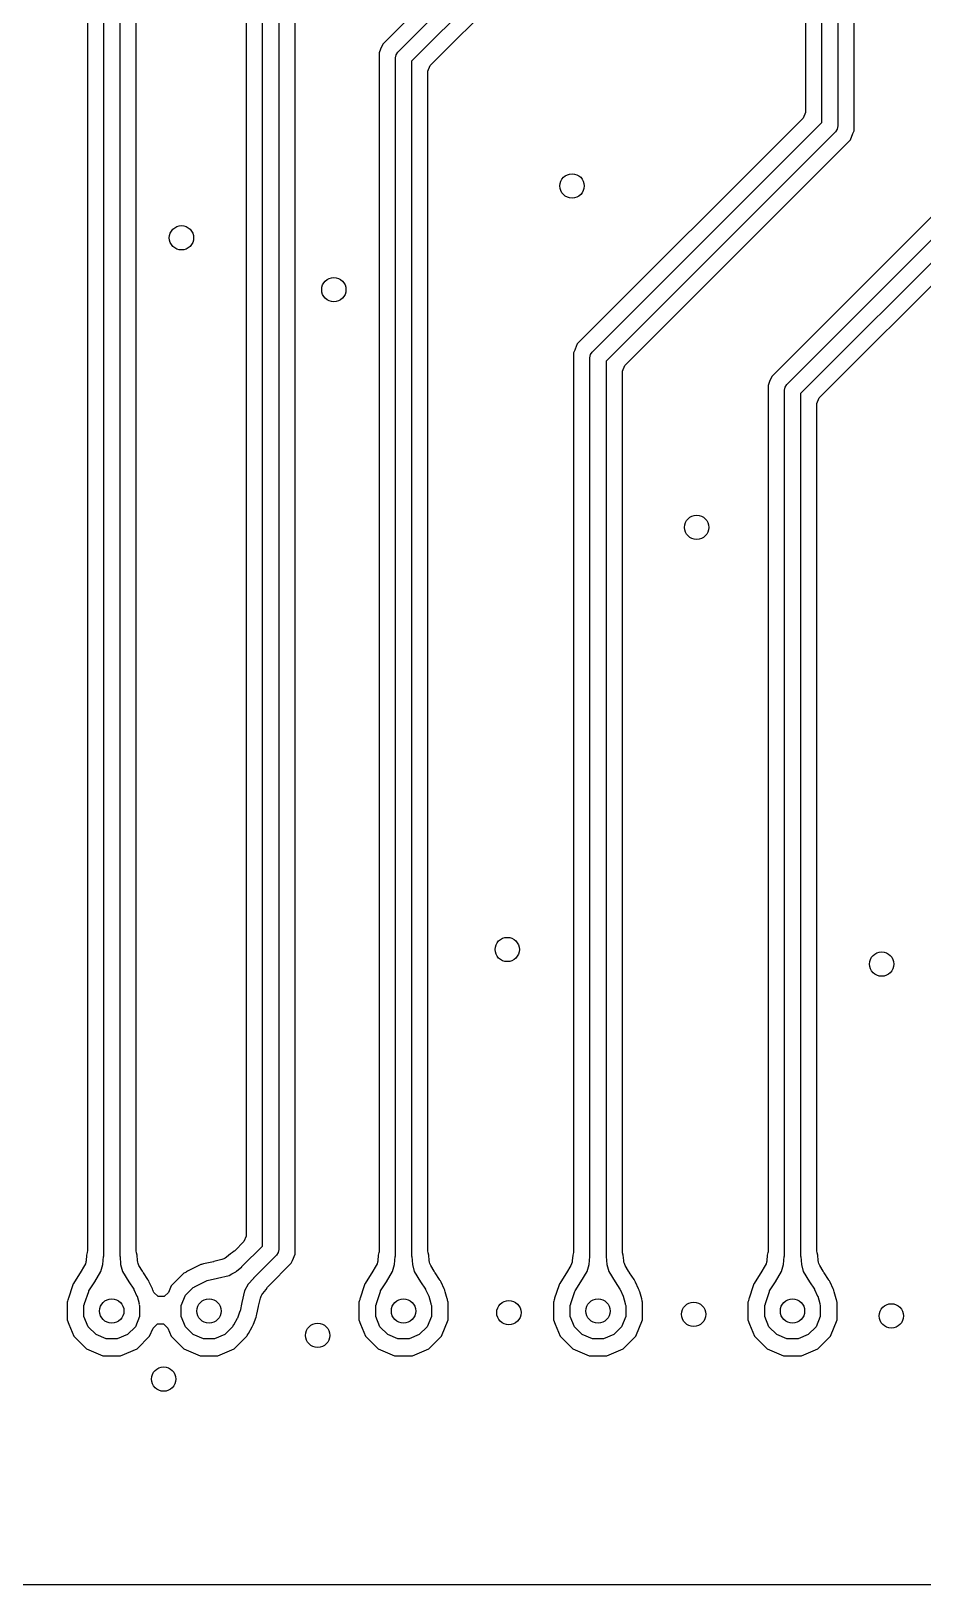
# Model space of a CAD drawing. Extents: x 114.9 to 199.6, y -137.1 to -76.7.
# Drawn here: x 184.25 to 189.75, y -137.15 to -127.56 of the extents above; entities that cross this region are included whole.
import ezdxf

# ---------------------------------------------------------------- set-up
doc = ezdxf.new("R2010")
doc.units = 0
doc.layers.add('BLACK', color=7, linetype='CONTINUOUS')

msp = doc.modelspace()

# ---------------------------------------------------------------- linework, layer by layer
at = {"layer": 'BLACK', "linetype": 'CONTINUOUS'}
for p, q in [((189.0295, -114.440062), (189.0295, -128.067363)), ((189.13, -128.129289), (189.13, -114.47)), ((189.23, -114.49071), (189.23, -128.15)), ((189.3305, -128.179936), (189.3305, -114.552635)), ((188.125148, -125.942011), (186.422413, -127.644746)), ((186.514645, -127.694645), (188.24, -125.969289)), ((188.325356, -126.025355), (186.6, -127.75071)), ((186.714852, -127.777987), (188.417586, -126.075253)), ((184.5995, -126.670062), (184.5995, -135.089555)), ((184.7, -135.122497), (184.7, -126.7)), ((184.8, -126.72071), (184.8, -135.12235)), ((184.9005, -135.088525), (184.9005, -126.782635)), ((191.635148, -126.882011), (188.822413, -129.694746)), ((185.5795, -126.970065), (185.5795, -134.997364)), ((188.914645, -129.744645), (191.75, -126.909289)), ((191.835356, -126.965355), (189, -129.80071)), ((185.68, -135.05929), (185.68, -127)), ((185.78, -127.02071), (185.78, -135.08)), ((185.8805, -135.109936), (185.8805, -127.082635)), ((189.114852, -129.827987), (191.927586, -127.015253)), ((186.422413, -127.644746), (186.40899, -127.677149)), ((186.40899, -127.677151), (186.3995, -127.700064)), ((186.3995, -127.700064), (186.3995, -127.700065)), ((186.3995, -127.700065), (186.3995, -135.089555)), ((186.40899, -127.677149), (186.40899, -127.677151)), ((186.5, -127.73), (186.503806, -127.710866)), ((186.5, -135.122497), (186.5, -127.73)), ((186.503806, -127.710866), (186.514645, -127.694645)), ((186.6, -127.75071), (186.6, -135.12235)), ((186.7005, -127.812635), (186.714852, -127.777987)), ((186.7005, -135.088525), (186.7005, -127.812635)), ((189.015148, -128.102011), (187.622413, -129.494746)), ((187.714645, -129.544645), (189.13, -128.129289)), ((189.0295, -128.067363), (189.015148, -128.102011)), ((189.215355, -128.185356), (187.8, -129.60071)), ((187.914852, -129.627987), (189.307585, -128.235254)), ((189.226194, -128.169135), (189.215355, -128.185356)), ((189.23, -128.15), (189.226194, -128.169134)), ((189.226194, -128.169134), (189.226194, -128.169135)), ((189.307585, -128.235254), (189.307587, -128.235252)), ((189.307587, -128.235252), (189.323188, -128.197587)), ((189.323188, -128.197587), (189.3305, -128.179936)), ((187.606719, -129.532635), (187.5995, -129.550065)), ((187.5995, -129.550065), (187.5995, -135.089555)), ((187.60899, -129.527151), (187.606719, -129.532635)), ((187.622413, -129.494746), (187.60899, -129.527149)), ((187.60899, -129.527149), (187.60899, -129.527151)), ((187.7, -129.58), (187.703806, -129.560866)), ((187.7, -135.122497), (187.7, -129.58)), ((187.703806, -129.560866), (187.714645, -129.544645)), ((187.8, -129.60071), (187.8, -135.12235)), ((187.9005, -129.662635), (187.914852, -129.627987)), ((187.9005, -135.088525), (187.9005, -129.662635)), ((188.80899, -129.727151), (188.7995, -129.750064)), ((188.7995, -129.750064), (188.7995, -129.750065)), ((188.7995, -129.750065), (188.7995, -135.089555)), ((188.822413, -129.694746), (188.80899, -129.727149)), ((188.80899, -129.727149), (188.80899, -129.727151)), ((188.9, -129.78), (188.903806, -129.760866)), ((188.903806, -129.760866), (188.914645, -129.744645)), ((188.9, -135.122497), (188.9, -129.78)), ((189, -129.80071), (189, -135.12235)), ((189.1005, -129.862635), (189.114852, -129.827987)), ((189.1005, -135.088525), (189.1005, -129.862635)), ((185.565148, -135.032011), (185.508635, -135.088525)), ((185.5795, -134.997364), (185.565148, -135.032011)), ((184.593978, -135.115941), (184.591258, -135.150765)), ((184.598548, -135.099699), (184.593978, -135.115941)), ((184.599008, -135.09648), (184.598548, -135.099699)), ((184.5995, -135.089555), (184.599008, -135.09648)), ((184.695372, -135.172647), (184.699158, -135.124152)), ((184.699158, -135.124152), (184.7, -135.122497)), ((184.8, -135.12235), (184.800833, -135.124161)), ((184.800833, -135.124161), (184.804539, -135.172142)), ((184.902074, -135.100844), (184.9005, -135.088525)), ((184.90602, -135.116036), (184.902074, -135.100844)), ((184.908564, -135.148982), (184.90602, -135.116036)), ((185.429162, -135.143094), (185.379466, -135.155421)), ((185.441306, -135.138288), (185.429162, -135.143094)), ((185.44969, -135.133593), (185.441306, -135.138288)), ((185.457594, -135.128081), (185.44969, -135.133593)), ((185.48296, -135.106389), (185.457594, -135.128081)), ((185.482961, -135.106388), (185.48296, -135.106389)), ((185.494852, -135.099719), (185.482961, -135.106388)), ((185.505528, -135.091632), (185.494852, -135.099719)), ((185.508635, -135.088525), (185.505528, -135.091632)), ((185.553299, -135.18599), (185.68, -135.05929)), ((185.765355, -135.115355), (185.624109, -135.2566)), ((185.776194, -135.099134), (185.765355, -135.115355)), ((185.78, -135.08), (185.776194, -135.099134)), ((185.864297, -135.149049), (185.8805, -135.109936)), ((186.393978, -135.115941), (186.391258, -135.150765)), ((186.398548, -135.099699), (186.393978, -135.115941)), ((186.399008, -135.09648), (186.398548, -135.099699)), ((186.3995, -135.089555), (186.399008, -135.09648)), ((186.495372, -135.172647), (186.499158, -135.124152)), ((186.499158, -135.124152), (186.5, -135.122497)), ((186.6, -135.12235), (186.600833, -135.124161)), ((186.600833, -135.124161), (186.604539, -135.172142)), ((186.702074, -135.100844), (186.7005, -135.088525)), ((186.70602, -135.116036), (186.702074, -135.100844)), ((186.708564, -135.148982), (186.70602, -135.116036)), ((187.593978, -135.115941), (187.591258, -135.150765)), ((187.598548, -135.099699), (187.593978, -135.115941)), ((187.599008, -135.09648), (187.598548, -135.099699)), ((187.5995, -135.089555), (187.599008, -135.09648)), ((187.695372, -135.172647), (187.699158, -135.124152)), ((187.699158, -135.124152), (187.7, -135.122497)), ((187.8, -135.12235), (187.800833, -135.124161)), ((187.800833, -135.124161), (187.804539, -135.172142)), ((187.902074, -135.100844), (187.9005, -135.088525)), ((187.90602, -135.116036), (187.902074, -135.100844)), ((187.908564, -135.148982), (187.90602, -135.116036)), ((188.793978, -135.115941), (188.791258, -135.150765)), ((188.798548, -135.099699), (188.793978, -135.115941)), ((188.799008, -135.09648), (188.798548, -135.099699)), ((188.7995, -135.089555), (188.799008, -135.09648)), ((188.895372, -135.172647), (188.899158, -135.124152)), ((188.899158, -135.124152), (188.9, -135.122497)), ((189, -135.12235), (189.000833, -135.124161)), ((189.000833, -135.124161), (189.004539, -135.172142)), ((189.102074, -135.100844), (189.1005, -135.088525)), ((189.10602, -135.116036), (189.102074, -135.100844)), ((189.108564, -135.148982), (189.10602, -135.116036)), ((184.554728, -135.22498), (184.519932, -135.279181)), ((184.555463, -135.223797), (184.554728, -135.22498)), ((184.58189, -135.179936), (184.555463, -135.223797)), ((184.58708, -135.167949), (184.58189, -135.179936)), ((184.589688, -135.158702), (184.58708, -135.167949)), ((184.590733, -135.152836), (184.589688, -135.158702)), ((184.591036, -135.152326), (184.590733, -135.152836)), ((184.591258, -135.150765), (184.591036, -135.152326)), ((184.644715, -135.280097), (184.682979, -135.216588)), ((184.682979, -135.216588), (184.695372, -135.172647)), ((184.804539, -135.172142), (184.816712, -135.215825)), ((184.816712, -135.215825), (184.855284, -135.280096)), ((184.910215, -135.158349), (184.908564, -135.148982)), ((184.912734, -135.167388), (184.910215, -135.158349)), ((184.917916, -135.179439), (184.912734, -135.167388)), ((184.938776, -135.214196), (184.917916, -135.179439)), ((184.9438, -135.222567), (184.938776, -135.214196)), ((184.945084, -135.224593), (184.9438, -135.222567)), ((184.972801, -135.266035), (184.945084, -135.224593)), ((185.193942, -135.226442), (185.116444, -135.303939)), ((185.193945, -135.22644), (185.193942, -135.226442)), ((185.200158, -135.223866), (185.193945, -135.22644)), ((185.208217, -135.219309), (185.200158, -135.223866)), ((185.208223, -135.219318), (185.208217, -135.219309)), ((185.209208, -135.218748), (185.208223, -135.219318)), ((185.210519, -135.218008), (185.209208, -135.218748)), ((185.210616, -135.217935), (185.210519, -135.218008)), ((185.211831, -135.217234), (185.210616, -135.217935)), ((185.217483, -135.214196), (185.211831, -135.217234)), ((185.287793, -135.17911), (185.217483, -135.214196)), ((185.287821, -135.179097), (185.287793, -135.17911)), ((185.29988, -135.173987), (185.287821, -135.179097)), ((185.299894, -135.173981), (185.29988, -135.173987)), ((185.302576, -135.173037), (185.299894, -135.173981)), ((185.302585, -135.173034), (185.302576, -135.173037)), ((185.315172, -135.16946), (185.302585, -135.173034)), ((185.378109, -135.155737), (185.315172, -135.16946)), ((185.379466, -135.155421), (185.378109, -135.155737)), ((185.474727, -135.24049), (185.4915, -135.231096)), ((185.4915, -135.231096), (185.51456, -135.218184)), ((185.51456, -135.218184), (185.520062, -135.213478)), ((185.520062, -135.213478), (185.55153, -135.186567)), ((185.55153, -135.186567), (185.553299, -135.18599)), ((185.719083, -135.303754), (185.857587, -135.165252)), ((185.857587, -135.165252), (185.864297, -135.149049)), ((186.354728, -135.22498), (186.319932, -135.279181)), ((186.355463, -135.223797), (186.354728, -135.22498)), ((186.38189, -135.179936), (186.355463, -135.223797)), ((186.38708, -135.167949), (186.38189, -135.179936)), ((186.389688, -135.158702), (186.38708, -135.167949)), ((186.390733, -135.152836), (186.389688, -135.158702)), ((186.391036, -135.152326), (186.390733, -135.152836)), ((186.391258, -135.150765), (186.391036, -135.152326)), ((186.444715, -135.280097), (186.482979, -135.216588)), ((186.482979, -135.216588), (186.495372, -135.172647)), ((186.604539, -135.172142), (186.616712, -135.215825)), ((186.616712, -135.215825), (186.655284, -135.280096)), ((186.710215, -135.158349), (186.708564, -135.148982)), ((186.712734, -135.167388), (186.710215, -135.158349)), ((186.717916, -135.179439), (186.712734, -135.167388)), ((186.738776, -135.214196), (186.717916, -135.179439)), ((186.7438, -135.222567), (186.738776, -135.214196)), ((186.745084, -135.224593), (186.7438, -135.222567)), ((186.772801, -135.266035), (186.745084, -135.224593)), ((187.554728, -135.22498), (187.519932, -135.279181)), ((187.555463, -135.223797), (187.554728, -135.22498)), ((187.58189, -135.179936), (187.555463, -135.223797)), ((187.58708, -135.167949), (187.58189, -135.179936)), ((187.589688, -135.158702), (187.58708, -135.167949)), ((187.590733, -135.152836), (187.589688, -135.158702)), ((187.591036, -135.152326), (187.590733, -135.152836)), ((187.591258, -135.150765), (187.591036, -135.152326)), ((187.644715, -135.280097), (187.682979, -135.216588)), ((187.682979, -135.216588), (187.695372, -135.172647)), ((187.804539, -135.172142), (187.816712, -135.215825)), ((187.816712, -135.215825), (187.855284, -135.280096)), ((187.910215, -135.158349), (187.908564, -135.148982)), ((187.912734, -135.167388), (187.910215, -135.158349)), ((187.917916, -135.179439), (187.912734, -135.167388)), ((187.938776, -135.214196), (187.917916, -135.179439)), ((187.9438, -135.222567), (187.938776, -135.214196)), ((187.945084, -135.224593), (187.9438, -135.222567)), ((187.972801, -135.266035), (187.945084, -135.224593)), ((188.754728, -135.22498), (188.719932, -135.279181)), ((188.755463, -135.223797), (188.754728, -135.22498)), ((188.78189, -135.179936), (188.755463, -135.223797)), ((188.78708, -135.167949), (188.78189, -135.179936)), ((188.789688, -135.158702), (188.78708, -135.167949)), ((188.790733, -135.152836), (188.789688, -135.158702)), ((188.791036, -135.152326), (188.790733, -135.152836)), ((188.791258, -135.150765), (188.791036, -135.152326)), ((188.844715, -135.280097), (188.882979, -135.216588)), ((188.882979, -135.216588), (188.895372, -135.172647)), ((189.004539, -135.172142), (189.016712, -135.215825)), ((189.016712, -135.215825), (189.055284, -135.280096)), ((189.110215, -135.158349), (189.108564, -135.148982)), ((189.112734, -135.167388), (189.110215, -135.158349)), ((189.117916, -135.179439), (189.112734, -135.167388)), ((189.138776, -135.214196), (189.117916, -135.179439)), ((189.1438, -135.222567), (189.138776, -135.214196)), ((189.145084, -135.224593), (189.1438, -135.222567)), ((189.172801, -135.266035), (189.145084, -135.224593)), ((184.507393, -135.305368), (184.482486, -135.379896)), ((184.507406, -135.305334), (184.507393, -135.305368)), ((184.512314, -135.29321), (184.507406, -135.305334)), ((184.513562, -135.290602), (184.512314, -135.29321)), ((184.519916, -135.279208), (184.513562, -135.290602)), ((184.519932, -135.279181), (184.519916, -135.279208)), ((184.608707, -135.336185), (184.644715, -135.280097)), ((184.855284, -135.280096), (184.855305, -135.280127)), ((184.855305, -135.280127), (184.885111, -135.324693)), ((184.885111, -135.324693), (184.885986, -135.326245)), ((184.885986, -135.326245), (184.90522, -135.367418)), ((184.972805, -135.266042), (184.972801, -135.266035)), ((184.977012, -135.272881), (184.972805, -135.266042)), ((184.977887, -135.274433), (184.977012, -135.272881)), ((184.981571, -135.281593), (184.977887, -135.274433)), ((185.000805, -135.322766), (184.981571, -135.281593)), ((185.004176, -135.33084), (185.000805, -135.322766)), ((185.004848, -135.332658), (185.004176, -135.33084)), ((185.007536, -135.340974), (185.004848, -135.332658)), ((185.116444, -135.303939), (185.099495, -135.344857)), ((185.204493, -135.362775), (185.252775, -135.314493)), ((185.252775, -135.314493), (185.262611, -135.310418)), ((185.262611, -135.310418), (185.263367, -135.309302)), ((185.263367, -135.309302), (185.264583, -135.3086)), ((185.264583, -135.3086), (185.334928, -135.273496)), ((185.334928, -135.273496), (185.337645, -135.272539)), ((185.337645, -135.272539), (185.402763, -135.258341)), ((185.402763, -135.258341), (185.474727, -135.24049)), ((185.569829, -135.334516), (185.55166, -135.407227)), ((185.56983, -135.334513), (185.569829, -135.334516)), ((185.592111, -135.295019), (185.56983, -135.334513)), ((185.592113, -135.295017), (185.592111, -135.295019)), ((185.623418, -135.25847), (185.592113, -135.295017)), ((185.624109, -135.2566), (185.623418, -135.25847)), ((185.682045, -135.352197), (185.703542, -135.327102)), ((185.703542, -135.327102), (185.711489, -135.313574)), ((185.711489, -135.313574), (185.719083, -135.303754)), ((186.307393, -135.305368), (186.282486, -135.379896)), ((186.307406, -135.305334), (186.307393, -135.305368)), ((186.312314, -135.29321), (186.307406, -135.305334)), ((186.313562, -135.290602), (186.312314, -135.29321)), ((186.319916, -135.279208), (186.313562, -135.290602)), ((186.319932, -135.279181), (186.319916, -135.279208)), ((186.408707, -135.336185), (186.444715, -135.280097)), ((186.655284, -135.280096), (186.655305, -135.280127)), ((186.655305, -135.280127), (186.685111, -135.324693)), ((186.685111, -135.324693), (186.685986, -135.326245)), ((186.685986, -135.326245), (186.70522, -135.367418)), ((186.772805, -135.266042), (186.772801, -135.266035)), ((186.777012, -135.272881), (186.772805, -135.266042)), ((186.777887, -135.274433), (186.777012, -135.272881)), ((186.781571, -135.281593), (186.777887, -135.274433)), ((186.800805, -135.322766), (186.781571, -135.281593)), ((186.804176, -135.33084), (186.800805, -135.322766)), ((186.804848, -135.332658), (186.804176, -135.33084)), ((186.807536, -135.340974), (186.804848, -135.332658)), ((187.507393, -135.305368), (187.482486, -135.379896)), ((187.507406, -135.305334), (187.507393, -135.305368)), ((187.512314, -135.29321), (187.507406, -135.305334)), ((187.513562, -135.290602), (187.512314, -135.29321)), ((187.519916, -135.279208), (187.513562, -135.290602)), ((187.519932, -135.279181), (187.519916, -135.279208)), ((187.608707, -135.336185), (187.644715, -135.280097)), ((187.855284, -135.280096), (187.855305, -135.280127)), ((187.855305, -135.280127), (187.885111, -135.324693)), ((187.885111, -135.324693), (187.885986, -135.326245)), ((187.885986, -135.326245), (187.90522, -135.367418)), ((187.972805, -135.266042), (187.972801, -135.266035)), ((187.977012, -135.272881), (187.972805, -135.266042)), ((187.977887, -135.274433), (187.977012, -135.272881)), ((187.981571, -135.281593), (187.977887, -135.274433)), ((188.000805, -135.322766), (187.981571, -135.281593)), ((188.004176, -135.33084), (188.000805, -135.322766)), ((188.004848, -135.332658), (188.004176, -135.33084)), ((188.007536, -135.340974), (188.004848, -135.332658)), ((188.707393, -135.305368), (188.682486, -135.379896)), ((188.707406, -135.305334), (188.707393, -135.305368)), ((188.712314, -135.29321), (188.707406, -135.305334)), ((188.713562, -135.290602), (188.712314, -135.29321)), ((188.719916, -135.279208), (188.713562, -135.290602)), ((188.719932, -135.279181), (188.719916, -135.279208)), ((188.808707, -135.336185), (188.844715, -135.280097)), ((189.055284, -135.280096), (189.055305, -135.280127)), ((189.055305, -135.280127), (189.085111, -135.324693)), ((189.085111, -135.324693), (189.085986, -135.326245)), ((189.085986, -135.326245), (189.10522, -135.367418)), ((189.172805, -135.266042), (189.172801, -135.266035)), ((189.177012, -135.272881), (189.172805, -135.266042)), ((189.177887, -135.274433), (189.177012, -135.272881)), ((189.181571, -135.281593), (189.177887, -135.274433)), ((189.200805, -135.322766), (189.181571, -135.281593)), ((189.204176, -135.33084), (189.200805, -135.322766)), ((189.204848, -135.332658), (189.204176, -135.33084)), ((189.207536, -135.340974), (189.204848, -135.332658)), ((184.477067, -135.399002), (184.4745, -135.4052)), ((184.4745, -135.4052), (184.4745, -135.514801)), ((184.479537, -135.390098), (184.477067, -135.399002)), ((184.479552, -135.390102), (184.479537, -135.390098)), ((184.479983, -135.388493), (184.479552, -135.390102)), ((184.480255, -135.387511), (184.479983, -135.388493)), ((184.480267, -135.387428), (184.480255, -135.387511)), ((184.48036, -135.387077), (184.480267, -135.387428)), ((184.480629, -135.386076), (184.48036, -135.387077)), ((184.480797, -135.385516), (184.480629, -135.386076)), ((184.482486, -135.379896), (184.480797, -135.385516)), ((184.578363, -135.425859), (184.582437, -135.416021)), ((184.578363, -135.494141), (184.578363, -135.425859)), ((184.582182, -135.414698), (184.582543, -135.413349)), ((184.582437, -135.416021), (184.582182, -135.414698)), ((184.582543, -135.413349), (184.607463, -135.338782)), ((184.607463, -135.338782), (184.608707, -135.336185)), ((184.90522, -135.367418), (184.905892, -135.369236)), ((184.905892, -135.369236), (184.918277, -135.413778)), ((184.918277, -135.413778), (184.917902, -135.416843)), ((184.917902, -135.416843), (184.921637, -135.425859)), ((184.921637, -135.425859), (184.921637, -135.494141)), ((185.007542, -135.340996), (185.007536, -135.340974)), ((185.007598, -135.341169), (185.007542, -135.340996)), ((185.008954, -135.344854), (185.007598, -135.341169)), ((185.035472, -135.371374), (185.008954, -135.344854)), ((185.072975, -135.371375), (185.035472, -135.371374)), ((185.099495, -135.344857), (185.072975, -135.371375)), ((185.178363, -135.425859), (185.204493, -135.362775)), ((185.178363, -135.494141), (185.178363, -135.425859)), ((185.55166, -135.407227), (185.541214, -135.459864)), ((185.65441, -135.431444), (185.654922, -135.429159)), ((185.654922, -135.429159), (185.660909, -135.4052)), ((185.660909, -135.4052), (185.66712, -135.380345)), ((185.66712, -135.380345), (185.671974, -135.368168)), ((185.671974, -135.368168), (185.676591, -135.359983)), ((185.676591, -135.359983), (185.682045, -135.352197)), ((186.277067, -135.399002), (186.2745, -135.4052)), ((186.2745, -135.4052), (186.2745, -135.514801)), ((186.279537, -135.390098), (186.277067, -135.399002)), ((186.279552, -135.390102), (186.279537, -135.390098)), ((186.279983, -135.388493), (186.279552, -135.390102)), ((186.280255, -135.387511), (186.279983, -135.388493)), ((186.280267, -135.387428), (186.280255, -135.387511)), ((186.28036, -135.387077), (186.280267, -135.387428)), ((186.280629, -135.386076), (186.28036, -135.387077)), ((186.280797, -135.385516), (186.280629, -135.386076)), ((186.282486, -135.379896), (186.280797, -135.385516)), ((186.378363, -135.425859), (186.382437, -135.416021)), ((186.378363, -135.494141), (186.378363, -135.425859)), ((186.382182, -135.414698), (186.382543, -135.413349)), ((186.382437, -135.416021), (186.382182, -135.414698)), ((186.382543, -135.413349), (186.407463, -135.338782)), ((186.407463, -135.338782), (186.408707, -135.336185)), ((186.70522, -135.367418), (186.705892, -135.369236)), ((186.705892, -135.369236), (186.718277, -135.413778)), ((186.718277, -135.413778), (186.717902, -135.416843)), ((186.717902, -135.416843), (186.721637, -135.425859)), ((186.721637, -135.425859), (186.721637, -135.494141)), ((186.819921, -135.385516), (186.807536, -135.340974)), ((186.819921, -135.385519), (186.819921, -135.385516)), ((186.820336, -135.387889), (186.819921, -135.385519)), ((186.820519, -135.387856), (186.820336, -135.387889)), ((186.822059, -135.394326), (186.820519, -135.387856)), ((186.821905, -135.395931), (186.822059, -135.394326)), ((186.822593, -135.398182), (186.821905, -135.395931)), ((186.8255, -135.4052), (186.822593, -135.398182)), ((186.8255, -135.5148), (186.8255, -135.4052)), ((187.477067, -135.399002), (187.4745, -135.4052)), ((187.4745, -135.4052), (187.4745, -135.514801)), ((187.479537, -135.390098), (187.477067, -135.399002)), ((187.479552, -135.390102), (187.479537, -135.390098)), ((187.479983, -135.388493), (187.479552, -135.390102)), ((187.480255, -135.387511), (187.479983, -135.388493)), ((187.480267, -135.387428), (187.480255, -135.387511)), ((187.48036, -135.387077), (187.480267, -135.387428)), ((187.480629, -135.386076), (187.48036, -135.387077)), ((187.480797, -135.385516), (187.480629, -135.386076)), ((187.482486, -135.379896), (187.480797, -135.385516)), ((187.578363, -135.425859), (187.582437, -135.416021)), ((187.578363, -135.494141), (187.578363, -135.425859)), ((187.582182, -135.414698), (187.582543, -135.413349)), ((187.582437, -135.416021), (187.582182, -135.414698)), ((187.582543, -135.413349), (187.607463, -135.338782)), ((187.607463, -135.338782), (187.608707, -135.336185)), ((187.90522, -135.367418), (187.905892, -135.369236)), ((187.905892, -135.369236), (187.918277, -135.413778)), ((187.918277, -135.413778), (187.917902, -135.416843)), ((187.917902, -135.416843), (187.921637, -135.425859)), ((187.921637, -135.425859), (187.921637, -135.494141)), ((188.019921, -135.385516), (188.007536, -135.340974)), ((188.019921, -135.385519), (188.019921, -135.385516)), ((188.020336, -135.387889), (188.019921, -135.385519)), ((188.020519, -135.387856), (188.020336, -135.387889)), ((188.022059, -135.394326), (188.020519, -135.387856)), ((188.021905, -135.395931), (188.022059, -135.394326)), ((188.022593, -135.398182), (188.021905, -135.395931)), ((188.0255, -135.4052), (188.022593, -135.398182)), ((188.0255, -135.5148), (188.0255, -135.4052)), ((188.677903, -135.396981), (188.6745, -135.4052)), ((188.6745, -135.4052), (188.6745, -135.407861)), ((188.6745, -135.407861), (188.6745, -135.514801)), ((188.67856, -135.394885), (188.677903, -135.396981)), ((188.680255, -135.387511), (188.67856, -135.394885)), ((188.680267, -135.387428), (188.680255, -135.387511)), ((188.68036, -135.387077), (188.680267, -135.387428)), ((188.680629, -135.386076), (188.68036, -135.387077)), ((188.680797, -135.385516), (188.680629, -135.386076)), ((188.682486, -135.379896), (188.680797, -135.385516)), ((188.778363, -135.425859), (188.782437, -135.416021)), ((188.778363, -135.494141), (188.778363, -135.425859)), ((188.782182, -135.414698), (188.782543, -135.413349)), ((188.782437, -135.416021), (188.782182, -135.414698)), ((188.782543, -135.413349), (188.807463, -135.338782)), ((188.807463, -135.338782), (188.808707, -135.336185)), ((189.10522, -135.367418), (189.105892, -135.369236)), ((189.105892, -135.369236), (189.118277, -135.413778)), ((189.118277, -135.413778), (189.117902, -135.416843)), ((189.117902, -135.416843), (189.121637, -135.425859)), ((189.121637, -135.425859), (189.121637, -135.494141)), ((189.219921, -135.385516), (189.207536, -135.340974)), ((189.219921, -135.385519), (189.219921, -135.385516)), ((189.220336, -135.387889), (189.219921, -135.385519)), ((189.220519, -135.387856), (189.220336, -135.387889)), ((189.223495, -135.40036), (189.220519, -135.387856)), ((189.2255, -135.4052), (189.223495, -135.40036)), ((189.2255, -135.5148), (189.2255, -135.4052)), ((184.4745, -135.514801), (184.485064, -135.540303)), ((184.604493, -135.557225), (184.578363, -135.494141)), ((184.921637, -135.494141), (184.895507, -135.557225)), ((185.204493, -135.557225), (185.178363, -135.494141)), ((185.524412, -135.506053), (185.501674, -135.546306)), ((185.525222, -135.504293), (185.524412, -135.506053)), ((185.540735, -135.46158), (185.525222, -135.504293)), ((185.541214, -135.459864), (185.540735, -135.46158)), ((185.624384, -135.540308), (185.639897, -135.497595)), ((185.639897, -135.497595), (185.64235, -135.489945)), ((185.64235, -135.489945), (185.642829, -135.488229)), ((185.642829, -135.488229), (185.644696, -135.4804)), ((185.644696, -135.4804), (185.65441, -135.431444)), ((186.2745, -135.514801), (186.285064, -135.540303)), ((186.404493, -135.557225), (186.378363, -135.494141)), ((186.721637, -135.494141), (186.695507, -135.557225)), ((186.783557, -135.616058), (186.8255, -135.5148)), ((187.4745, -135.514801), (187.485064, -135.540303)), ((187.604493, -135.557225), (187.578363, -135.494141)), ((187.921637, -135.494141), (187.895507, -135.557225)), ((187.983557, -135.616058), (188.0255, -135.5148)), ((188.6745, -135.514801), (188.685064, -135.540303)), ((188.804493, -135.557225), (188.778363, -135.494141)), ((189.121637, -135.494141), (189.095507, -135.557225)), ((189.183557, -135.616058), (189.2255, -135.5148)), ((184.485064, -135.540303), (184.516443, -135.616058)), ((184.516443, -135.616058), (184.516444, -135.616059)), ((184.516444, -135.616059), (184.516445, -135.616061)), ((184.516445, -135.616061), (184.593939, -135.693555)), ((184.652775, -135.605507), (184.604493, -135.557225)), ((184.715859, -135.631637), (184.652775, -135.605507)), ((184.847225, -135.605507), (184.784141, -135.631637)), ((184.895507, -135.557225), (184.847225, -135.605507)), ((184.906061, -135.693555), (184.983555, -135.616061)), ((184.983555, -135.61606), (184.983557, -135.616058)), ((184.983555, -135.616061), (184.983555, -135.61606)), ((184.983557, -135.616058), (185.00473, -135.564941)), ((185.00473, -135.564941), (185.031249, -135.538424)), ((185.031249, -135.538424), (185.068752, -135.538424)), ((185.068752, -135.538424), (185.095269, -135.564941)), ((185.095269, -135.564941), (185.116443, -135.616058)), ((185.116443, -135.616058), (185.116444, -135.616059)), ((185.116444, -135.616059), (185.116445, -135.616061)), ((185.116445, -135.616061), (185.193939, -135.693555)), ((185.252775, -135.605507), (185.204493, -135.557225)), ((185.315859, -135.631637), (185.252775, -135.605507)), ((185.447225, -135.605507), (185.384141, -135.631637)), ((185.495507, -135.557225), (185.447225, -135.605507)), ((185.499241, -135.548209), (185.495507, -135.557225)), ((185.501674, -135.546306), (185.499241, -135.548209)), ((185.506061, -135.693555), (185.583554, -135.616061)), ((185.583554, -135.616061), (185.583557, -135.616058)), ((185.583557, -135.616058), (185.585561, -135.611218)), ((185.585561, -135.611218), (185.592302, -135.600269)), ((185.59215, -135.600162), (185.593529, -135.598198)), ((185.592302, -135.600269), (185.59215, -135.600162)), ((185.593529, -135.598196), (185.593532, -135.598194)), ((185.593529, -135.598198), (185.593529, -135.598196)), ((185.593532, -135.598194), (185.61627, -135.557941)), ((185.61627, -135.557941), (185.620249, -135.55016)), ((185.620249, -135.55016), (185.621059, -135.5484)), ((185.621059, -135.5484), (185.624384, -135.540308)), ((186.285064, -135.540303), (186.316443, -135.616058)), ((186.316443, -135.616058), (186.316444, -135.616059)), ((186.316444, -135.616059), (186.316445, -135.616061)), ((186.316445, -135.616061), (186.393939, -135.693555)), ((186.452775, -135.605507), (186.404493, -135.557225)), ((186.515859, -135.631637), (186.452775, -135.605507)), ((186.647225, -135.605507), (186.584141, -135.631637)), ((186.695507, -135.557225), (186.647225, -135.605507)), ((186.706061, -135.693555), (186.783555, -135.616061)), ((186.783555, -135.61606), (186.783557, -135.616058)), ((186.783555, -135.616061), (186.783555, -135.61606)), ((187.485064, -135.540303), (187.516443, -135.616058)), ((187.516443, -135.616058), (187.516444, -135.616059)), ((187.516444, -135.616059), (187.516445, -135.616061)), ((187.516445, -135.616061), (187.593939, -135.693555)), ((187.652775, -135.605507), (187.604493, -135.557225)), ((187.715859, -135.631637), (187.652775, -135.605507)), ((187.847225, -135.605507), (187.784141, -135.631637)), ((187.895507, -135.557225), (187.847225, -135.605507)), ((187.906061, -135.693555), (187.983555, -135.616061)), ((187.983555, -135.61606), (187.983557, -135.616058)), ((187.983555, -135.616061), (187.983555, -135.61606)), ((188.685064, -135.540303), (188.716443, -135.616058)), ((188.716443, -135.616058), (188.716444, -135.616059)), ((188.716444, -135.616059), (188.716445, -135.616061)), ((188.716445, -135.616061), (188.793939, -135.693555)), ((188.852775, -135.605507), (188.804493, -135.557225)), ((188.915859, -135.631637), (188.852775, -135.605507)), ((189.047225, -135.605507), (188.984141, -135.631637)), ((189.095507, -135.557225), (189.047225, -135.605507)), ((189.106061, -135.693555), (189.183555, -135.616061)), ((189.183555, -135.61606), (189.183557, -135.616058)), ((189.183555, -135.616061), (189.183555, -135.61606)), ((184.593939, -135.693555), (184.59394, -135.693555)), ((184.59394, -135.693555), (184.593942, -135.693557)), ((184.593942, -135.693557), (184.6952, -135.7355)), ((184.784141, -135.631637), (184.715859, -135.631637)), ((184.8048, -135.7355), (184.906058, -135.693557)), ((184.906058, -135.693557), (184.90606, -135.693555)), ((184.90606, -135.693555), (184.906061, -135.693555)), ((185.193939, -135.693555), (185.19394, -135.693555)), ((185.19394, -135.693555), (185.193942, -135.693557)), ((185.193942, -135.693557), (185.2952, -135.7355)), ((185.384141, -135.631637), (185.315859, -135.631637)), ((185.4048, -135.7355), (185.506058, -135.693557)), ((185.506058, -135.693557), (185.50606, -135.693555)), ((185.50606, -135.693555), (185.506061, -135.693555)), ((186.393939, -135.693555), (186.39394, -135.693555)), ((186.39394, -135.693555), (186.393942, -135.693557)), ((186.393942, -135.693557), (186.4952, -135.7355)), ((186.584141, -135.631637), (186.515859, -135.631637)), ((186.6048, -135.7355), (186.706058, -135.693557)), ((186.706058, -135.693557), (186.70606, -135.693555)), ((186.70606, -135.693555), (186.706061, -135.693555)), ((187.593939, -135.693555), (187.59394, -135.693555)), ((187.59394, -135.693555), (187.593942, -135.693557)), ((187.593942, -135.693557), (187.6952, -135.7355)), ((187.784141, -135.631637), (187.715859, -135.631637)), ((187.8048, -135.7355), (187.906058, -135.693557)), ((187.906058, -135.693557), (187.90606, -135.693555)), ((187.90606, -135.693555), (187.906061, -135.693555)), ((188.793939, -135.693555), (188.79394, -135.693555)), ((188.79394, -135.693555), (188.793942, -135.693557)), ((188.793942, -135.693557), (188.8952, -135.7355)), ((188.984141, -135.631637), (188.915859, -135.631637)), ((189.0048, -135.7355), (189.106058, -135.693557)), ((189.106058, -135.693557), (189.10606, -135.693555)), ((189.10606, -135.693555), (189.106061, -135.693555)), ((184.6952, -135.7355), (184.695202, -135.7355)), ((184.695202, -135.7355), (184.804798, -135.7355)), ((184.804798, -135.7355), (184.8048, -135.7355)), ((185.2952, -135.7355), (185.295202, -135.7355)), ((185.295202, -135.7355), (185.404798, -135.7355)), ((185.404798, -135.7355), (185.4048, -135.7355)), ((186.4952, -135.7355), (186.495202, -135.7355)), ((186.495202, -135.7355), (186.604798, -135.7355)), ((186.604798, -135.7355), (186.6048, -135.7355)), ((187.6952, -135.7355), (187.695202, -135.7355)), ((187.695202, -135.7355), (187.804798, -135.7355)), ((187.804798, -135.7355), (187.8048, -135.7355)), ((188.8952, -135.7355), (188.895202, -135.7355)), ((188.895202, -135.7355), (189.004798, -135.7355)), ((189.004798, -135.7355), (189.0048, -135.7355)), ((196.955943, -137.1495), (180.344057, -137.1495))]:
    msp.add_line(p, q, dxfattribs=at)
at = {"layer": 'BLACK'}
for centre in [(187.59, -128.52), (185.18, -128.84), (186.12, -129.16), (188.358407, -130.626119), (187.19, -133.23), (189.5, -133.32), (184.75, -135.46), (185.35, -135.46), (186.55, -135.46), (187.2, -135.47), (187.75, -135.46), (188.34, -135.48), (188.95, -135.46), (189.56, -135.49), (186.02, -135.61), (185.07, -135.88)]:
    msp.add_circle(centre, 0.075, dxfattribs=at)
at = {"layer": 'WHITE'}
for centre in [(187.59, -128.52), (185.18, -128.84), (186.12, -129.16), (188.358407, -130.626119), (187.19, -133.23), (189.5, -133.32), (184.75, -135.46), (185.35, -135.46), (186.55, -135.46), (187.2, -135.47), (187.75, -135.46), (188.34, -135.48), (188.95, -135.46), (189.56, -135.49), (186.02, -135.61), (185.07, -135.88)]:
    msp.add_circle(centre, 0.075, dxfattribs=at)

doc.saveas('drawing.dxf')
